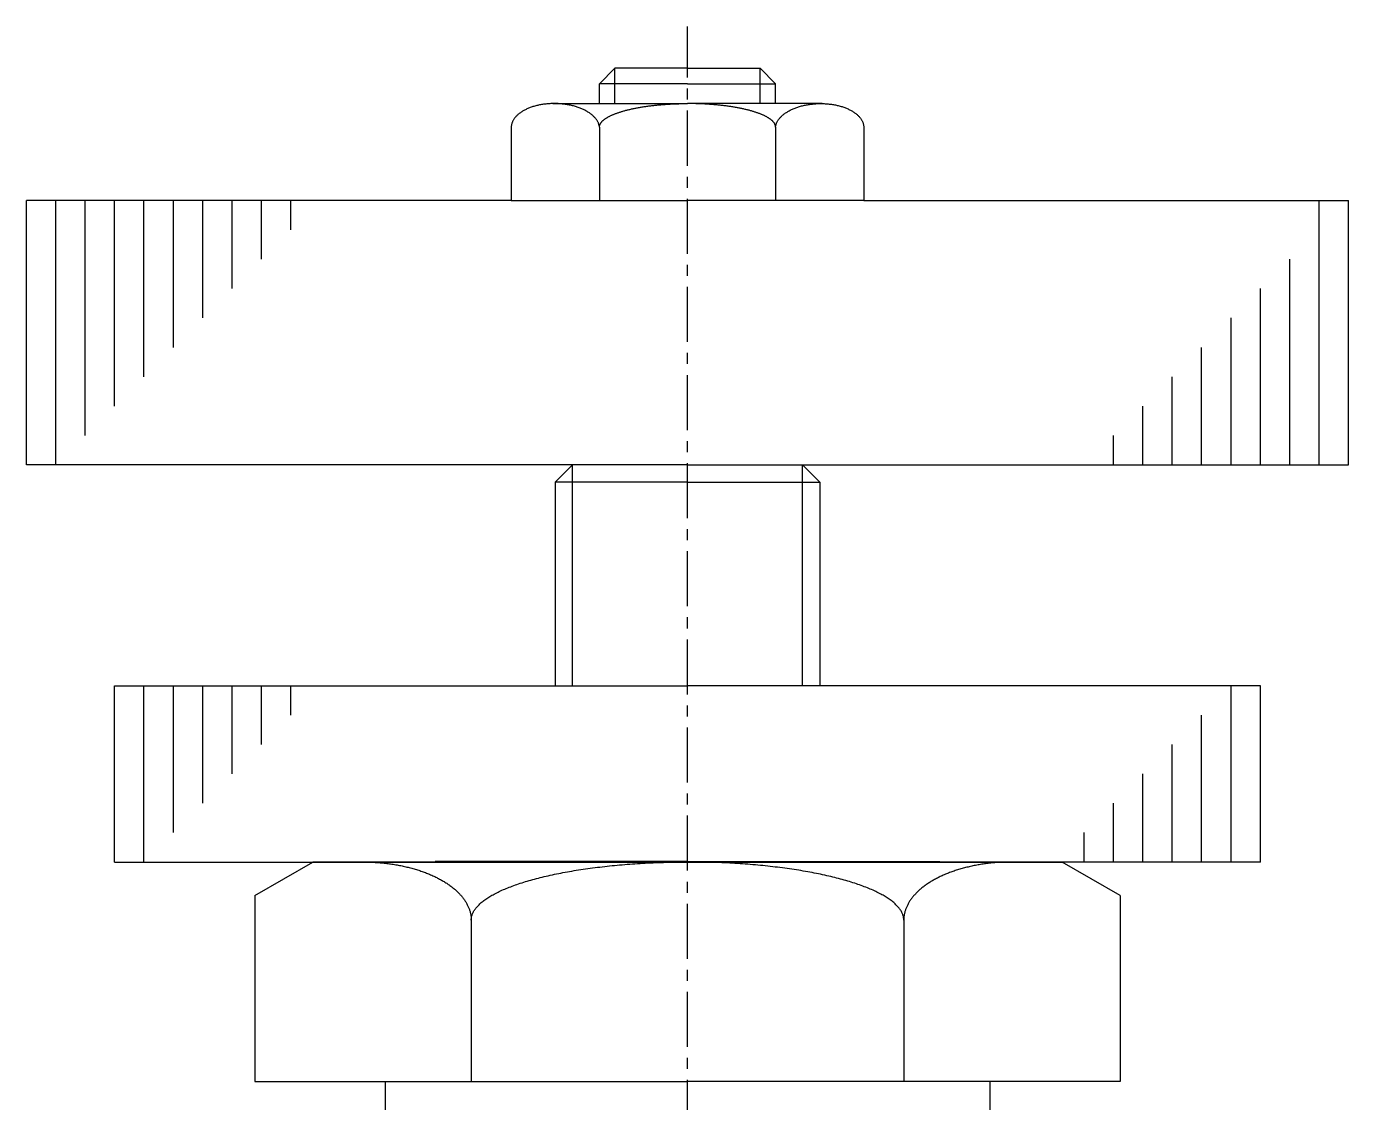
# Model space of a CAD drawing. Extents: x -13.7 to 51.6, y 117.1 to 200.9.
# Drawn here: x 13.73 to 43.73, y 176.48 to 200.9 of the extents above; entities that cross this region are included whole.
import ezdxf

# ---------------------------------------------------------------- set-up
doc = ezdxf.new("R2010")
doc.units = 0
doc.linetypes.add('CENTER', pattern=[2, 1.25, -0.25, 0.25, -0.25])
doc.layers.get('0').update_dxf_attribs({"linetype": 'CONTINUOUS'})
doc.layers.add('CENTER', color=1, linetype='CENTER')

msp = doc.modelspace()

# ---------------------------------------------------------------- linework, layer by layer
at = {"color": 7, "linetype": 'CONTINUOUS'}
for p, q in [((27.077, 199.95), (26.727, 199.6)), ((28.727, 199.95), (27.077, 199.95)), ((28.727, 199.95), (30.377, 199.95)), ((30.377, 199.95), (30.727, 199.6)), ((28.727, 199.6), (26.727, 199.6)), ((26.727, 199.15), (26.727, 199.6)), ((28.727, 199.6), (30.727, 199.6)), ((30.727, 199.15), (30.727, 199.6)), ((25.672, 199.15), (28.727, 199.15)), ((31.782, 199.15), (28.727, 199.15)), ((26.727, 198.612), (26.727, 198.639)), ((26.727, 198.612), (26.727, 196.95)), ((30.727, 198.612), (30.727, 198.639)), ((30.727, 198.612), (30.727, 196.95)), ((24.727, 198.599), (24.727, 196.95)), ((32.727, 198.599), (32.727, 196.95)), ((24.727, 196.95), (13.727, 196.95)), ((13.727, 190.95), (13.727, 196.95)), ((24.727, 196.95), (28.727, 196.95)), ((32.727, 196.95), (28.727, 196.95)), ((32.727, 196.95), (43.727, 196.95)), ((43.727, 190.95), (43.727, 196.95)), ((28.727, 190.95), (13.727, 190.95)), ((28.727, 190.95), (13.727, 190.95)), ((26.117, 190.95), (25.727, 190.56)), ((28.727, 190.95), (26.117, 190.95)), ((28.727, 190.95), (43.727, 190.95)), ((28.727, 190.95), (43.727, 190.95)), ((28.727, 190.95), (31.337, 190.95)), ((31.337, 190.95), (31.727, 190.56)), ((28.727, 190.56), (25.727, 190.56)), ((25.727, 190.56), (25.727, 185.935)), ((28.727, 190.56), (31.727, 190.56)), ((31.727, 190.56), (31.727, 185.935)), ((15.727, 185.935), (28.727, 185.935)), ((15.727, 181.935), (15.727, 185.935)), ((41.727, 185.935), (28.727, 185.935)), ((41.727, 181.935), (41.727, 185.935)), ((15.727, 181.935), (28.727, 181.935)), ((18.912, 181.176), (20.227, 181.935)), ((28.727, 181.935), (20.227, 181.935)), ((25.727, 181.935), (21.602, 181.935)), ((28.727, 181.95), (23.005, 181.95)), ((28.727, 181.95), (34.45, 181.95)), ((41.727, 181.935), (28.727, 181.935)), ((28.727, 181.935), (37.227, 181.935)), ((31.727, 181.935), (35.852, 181.935)), ((38.542, 181.176), (37.227, 181.935)), ((18.912, 181.176), (18.912, 176.95)), ((38.542, 181.176), (38.542, 176.95)), ((23.82, 180.615), (23.82, 176.95)), ((33.635, 180.615), (33.635, 176.95)), ((18.912, 176.95), (28.727, 176.95)), ((21.87, 176.95), (21.87, 171.95)), ((38.542, 176.95), (28.727, 176.95)), ((35.585, 176.95), (35.585, 171.95))]:
    msp.add_line(p, q, dxfattribs=at)
at = {"color": 3, "linetype": 'CONTINUOUS'}
for p, q in [((27.077, 199.15), (27.077, 199.95)), ((30.377, 199.15), (30.377, 199.95)), ((14.394, 190.95), (14.394, 196.95)), ((15.061, 191.617), (15.061, 196.95)), ((15.727, 192.283), (15.727, 196.95)), ((16.394, 192.95), (16.394, 196.95)), ((17.061, 193.617), (17.061, 196.95)), ((17.727, 194.283), (17.727, 196.95)), ((17.727, 194.283), (17.727, 196.95)), ((18.394, 194.95), (18.394, 196.95)), ((19.061, 195.617), (19.061, 196.95)), ((19.727, 196.283), (19.727, 196.95)), ((43.061, 190.95), (43.061, 196.95)), ((42.394, 190.95), (42.394, 195.617)), ((41.727, 190.95), (41.727, 194.95)), ((41.061, 190.95), (41.061, 194.283)), ((40.394, 190.95), (40.394, 193.617)), ((39.727, 190.95), (39.727, 192.95)), ((39.727, 190.95), (39.727, 192.95)), ((39.061, 190.95), (39.061, 192.283)), ((38.394, 190.95), (38.394, 191.617)), ((26.117, 185.935), (26.117, 190.95)), ((31.337, 185.935), (31.337, 190.95)), ((16.394, 181.936), (16.394, 185.936)), ((17.061, 182.603), (17.061, 185.936)), ((17.727, 183.27), (17.727, 185.936)), ((18.394, 183.936), (18.394, 185.936)), ((19.061, 184.603), (19.061, 185.936)), ((19.727, 185.27), (19.727, 185.936)), ((41.061, 181.935), (41.061, 185.935)), ((40.394, 181.935), (40.394, 185.269)), ((39.727, 181.935), (39.727, 184.602)), ((39.061, 181.935), (39.061, 183.935)), ((38.394, 181.935), (38.394, 183.269)), ((37.727, 181.935), (37.727, 182.602))]:
    msp.add_line(p, q, dxfattribs=at)
at = {"color": 7, "linetype": 'CONTINUOUS'}
for points in [[(26.729, 198.631, 0), (26.726, 198.645, 0), (26.723, 198.658, 0), (26.719, 198.671, 0), (26.715, 198.684, 0), (26.71, 198.697, 0), (26.704, 198.711, 0), (26.698, 198.724, 0), (26.692, 198.736, 0), (26.684, 198.749, 0), (26.677, 198.762, 0), (26.669, 198.775, 0), (26.66, 198.787, 0), (26.651, 198.8, 0), (26.641, 198.812, 0), (26.631, 198.824, 0), (26.62, 198.836, 0), (26.608, 198.848, 0), (26.597, 198.86, 0), (26.584, 198.872, 0), (26.572, 198.883, 0), (26.558, 198.894, 0), (26.544, 198.906, 0), (26.53, 198.916, 0), (26.516, 198.927, 0), (26.5, 198.938, 0), (26.485, 198.948, 0), (26.469, 198.958, 0), (26.453, 198.968, 0), (26.436, 198.978, 0), (26.419, 198.988, 0), (26.401, 198.997, 0), (26.383, 199.006, 0), (26.364, 199.015, 0), (26.346, 199.023, 0), (26.327, 199.032, 0), (26.307, 199.04, 0), (26.288, 199.048, 0), (26.267, 199.055, 0), (26.247, 199.062, 0), (26.227, 199.069, 0), (26.206, 199.076, 0), (26.184, 199.083, 0), (26.163, 199.089, 0), (26.141, 199.095, 0), (26.119, 199.101, 0), (26.097, 199.106, 0), (26.075, 199.111, 0), (26.052, 199.116, 0), (26.029, 199.12, 0), (26.006, 199.124, 0), (25.983, 199.128, 0), (25.96, 199.132, 0), (25.937, 199.135, 0), (25.913, 199.138, 0), (25.89, 199.14, 0), (25.866, 199.143, 0), (25.842, 199.145, 0), (25.818, 199.146, 0), (25.794, 199.148, 0), (25.771, 199.149, 0), (25.747, 199.15, 0), (25.723, 199.15, 0), (25.699, 199.15, 0), (25.675, 199.15, 0), (25.651, 199.149, 0), (25.627, 199.148, 0), (25.603, 199.147, 0), (25.58, 199.146, 0), (25.556, 199.144, 0), (25.532, 199.142, 0), (25.509, 199.139, 0), (25.486, 199.137, 0), (25.463, 199.133, 0), (25.44, 199.13, 0), (25.417, 199.126, 0), (25.394, 199.122, 0), (25.372, 199.118, 0), (25.349, 199.114, 0), (25.328, 199.109, 0), (25.306, 199.103, 0), (25.284, 199.098, 0), (25.263, 199.092, 0), (25.242, 199.086, 0), (25.221, 199.08, 0), (25.201, 199.073, 0), (25.18, 199.066, 0), (25.16, 199.059, 0), (25.141, 199.052, 0), (25.122, 199.044, 0), (25.103, 199.036, 0), (25.084, 199.028, 0), (25.066, 199.019, 0), (25.049, 199.011, 0), (25.031, 199.002, 0), (25.014, 198.993, 0), (24.998, 198.983, 0), (24.982, 198.974, 0), (24.966, 198.964, 0), (24.951, 198.954, 0), (24.936, 198.943, 0), (24.921, 198.933, 0), (24.907, 198.922, 0), (24.894, 198.911, 0), (24.881, 198.9, 0), (24.868, 198.889, 0), (24.856, 198.878, 0), (24.845, 198.866, 0), (24.834, 198.855, 0), (24.823, 198.843, 0), (24.814, 198.831, 0), (24.804, 198.819, 0), (24.795, 198.806, 0), (24.787, 198.794, 0), (24.779, 198.782, 0), (24.771, 198.769, 0), (24.765, 198.756, 0), (24.759, 198.743, 0), (24.753, 198.731, 0), (24.748, 198.718, 0), (24.743, 198.705, 0), (24.739, 198.691, 0), (24.736, 198.678, 0), (24.733, 198.665, 0), (24.731, 198.652, 0), (24.729, 198.639, 0), (24.728, 198.625, 0), (24.727, 198.612, 0), (24.727, 198.599, 0)], [(26.727, 198.612, 0), (26.727, 198.618, 0), (26.728, 198.625, 0), (26.729, 198.632, 0), (26.73, 198.638, 0), (26.731, 198.645, 0), (26.733, 198.651, 0), (26.735, 198.658, 0), (26.737, 198.664, 0), (26.739, 198.671, 0), (26.742, 198.678, 0), (26.745, 198.684, 0), (26.749, 198.691, 0), (26.753, 198.697, 0), (26.757, 198.704, 0), (26.761, 198.71, 0), (26.766, 198.717, 0), (26.771, 198.723, 0), (26.776, 198.73, 0), (26.781, 198.736, 0), (26.787, 198.742, 0), (26.793, 198.749, 0), (26.8, 198.755, 0), (26.806, 198.762, 0), (26.813, 198.768, 0), (26.821, 198.774, 0), (26.828, 198.78, 0), (26.836, 198.787, 0), (26.844, 198.793, 0), (26.853, 198.799, 0), (26.861, 198.805, 0), (26.87, 198.812, 0), (26.88, 198.818, 0), (26.889, 198.824, 0), (26.899, 198.83, 0), (26.909, 198.836, 0), (26.919, 198.842, 0), (26.93, 198.848, 0), (26.941, 198.854, 0), (26.952, 198.86, 0), (26.963, 198.865, 0), (26.975, 198.871, 0), (26.987, 198.877, 0), (26.999, 198.883, 0), (27.012, 198.888, 0), (27.024, 198.894, 0), (27.038, 198.9, 0), (27.051, 198.905, 0), (27.064, 198.911, 0), (27.078, 198.916, 0), (27.092, 198.922, 0), (27.106, 198.927, 0), (27.121, 198.932, 0), (27.136, 198.938, 0), (27.151, 198.943, 0), (27.166, 198.948, 0), (27.181, 198.953, 0), (27.197, 198.958, 0), (27.213, 198.963, 0), (27.229, 198.968, 0), (27.245, 198.973, 0), (27.262, 198.978, 0), (27.279, 198.983, 0), (27.296, 198.987, 0), (27.313, 198.992, 0), (27.331, 198.997, 0), (27.348, 199.001, 0), (27.366, 199.006, 0), (27.384, 199.01, 0), (27.402, 199.015, 0), (27.421, 199.019, 0), (27.44, 199.023, 0), (27.458, 199.028, 0), (27.477, 199.032, 0), (27.497, 199.036, 0), (27.516, 199.04, 0), (27.536, 199.044, 0), (27.556, 199.048, 0), (27.576, 199.052, 0), (27.596, 199.055, 0), (27.616, 199.059, 0), (27.637, 199.063, 0), (27.657, 199.066, 0), (27.678, 199.07, 0), (27.699, 199.073, 0), (27.72, 199.077, 0), (27.741, 199.08, 0), (27.763, 199.083, 0), (27.784, 199.086, 0), (27.806, 199.089, 0), (27.828, 199.092, 0), (27.85, 199.095, 0), (27.872, 199.098, 0), (27.894, 199.101, 0), (27.917, 199.104, 0), (27.939, 199.106, 0), (27.962, 199.109, 0), (27.985, 199.111, 0), (28.007, 199.114, 0), (28.03, 199.116, 0), (28.053, 199.118, 0), (28.077, 199.121, 0), (28.1, 199.123, 0), (28.123, 199.125, 0), (28.147, 199.127, 0), (28.17, 199.128, 0), (28.194, 199.13, 0), (28.218, 199.132, 0), (28.241, 199.134, 0), (28.265, 199.135, 0), (28.289, 199.137, 0), (28.313, 199.138, 0), (28.337, 199.139, 0), (28.361, 199.141, 0), (28.385, 199.142, 0), (28.41, 199.143, 0), (28.434, 199.144, 0), (28.458, 199.145, 0), (28.482, 199.146, 0), (28.507, 199.147, 0), (28.531, 199.147, 0), (28.556, 199.148, 0), (28.58, 199.148, 0), (28.605, 199.149, 0), (28.629, 199.149, 0), (28.654, 199.149, 0), (28.678, 199.15, 0), (28.703, 199.15, 0), (28.727, 199.15, 0)], [(30.727, 198.612, 0), (30.727, 198.618, 0), (30.727, 198.625, 0), (30.726, 198.632, 0), (30.725, 198.638, 0), (30.724, 198.645, 0), (30.722, 198.651, 0), (30.72, 198.658, 0), (30.718, 198.664, 0), (30.715, 198.671, 0), (30.712, 198.678, 0), (30.709, 198.684, 0), (30.706, 198.691, 0), (30.702, 198.697, 0), (30.698, 198.704, 0), (30.694, 198.71, 0), (30.689, 198.717, 0), (30.684, 198.723, 0), (30.679, 198.73, 0), (30.673, 198.736, 0), (30.667, 198.742, 0), (30.661, 198.749, 0), (30.655, 198.755, 0), (30.648, 198.762, 0), (30.641, 198.768, 0), (30.634, 198.774, 0), (30.626, 198.78, 0), (30.619, 198.787, 0), (30.61, 198.793, 0), (30.602, 198.799, 0), (30.593, 198.805, 0), (30.584, 198.812, 0), (30.575, 198.818, 0), (30.566, 198.824, 0), (30.556, 198.83, 0), (30.546, 198.836, 0), (30.535, 198.842, 0), (30.525, 198.848, 0), (30.514, 198.854, 0), (30.503, 198.86, 0), (30.491, 198.865, 0), (30.479, 198.871, 0), (30.467, 198.877, 0), (30.455, 198.883, 0), (30.443, 198.888, 0), (30.43, 198.894, 0), (30.417, 198.9, 0), (30.404, 198.905, 0), (30.39, 198.911, 0), (30.376, 198.916, 0), (30.362, 198.922, 0), (30.348, 198.927, 0), (30.334, 198.932, 0), (30.319, 198.938, 0), (30.304, 198.943, 0), (30.289, 198.948, 0), (30.273, 198.953, 0), (30.258, 198.958, 0), (30.242, 198.963, 0), (30.226, 198.968, 0), (30.209, 198.973, 0), (30.193, 198.978, 0), (30.176, 198.983, 0), (30.159, 198.987, 0), (30.142, 198.992, 0), (30.124, 198.997, 0), (30.106, 199.001, 0), (30.088, 199.006, 0), (30.07, 199.01, 0), (30.052, 199.015, 0), (30.034, 199.019, 0), (30.015, 199.023, 0), (29.996, 199.028, 0), (29.977, 199.032, 0), (29.958, 199.036, 0), (29.938, 199.04, 0), (29.919, 199.044, 0), (29.899, 199.048, 0), (29.879, 199.052, 0), (29.859, 199.055, 0), (29.838, 199.059, 0), (29.818, 199.063, 0), (29.797, 199.066, 0), (29.776, 199.07, 0), (29.756, 199.073, 0), (29.734, 199.077, 0), (29.713, 199.08, 0), (29.692, 199.083, 0), (29.67, 199.086, 0), (29.648, 199.089, 0), (29.627, 199.092, 0), (29.605, 199.095, 0), (29.582, 199.098, 0), (29.56, 199.101, 0), (29.538, 199.104, 0), (29.515, 199.106, 0), (29.493, 199.109, 0), (29.47, 199.111, 0), (29.447, 199.114, 0), (29.424, 199.116, 0), (29.401, 199.118, 0), (29.378, 199.121, 0), (29.355, 199.123, 0), (29.331, 199.125, 0), (29.308, 199.127, 0), (29.284, 199.128, 0), (29.261, 199.13, 0), (29.237, 199.132, 0), (29.213, 199.134, 0), (29.189, 199.135, 0), (29.165, 199.137, 0), (29.142, 199.138, 0), (29.117, 199.139, 0), (29.093, 199.141, 0), (29.069, 199.142, 0), (29.045, 199.143, 0), (29.021, 199.144, 0), (28.996, 199.145, 0), (28.972, 199.146, 0), (28.948, 199.147, 0), (28.923, 199.147, 0), (28.899, 199.148, 0), (28.874, 199.148, 0), (28.85, 199.149, 0), (28.825, 199.149, 0), (28.801, 199.149, 0), (28.776, 199.15, 0), (28.752, 199.15, 0), (28.727, 199.15, 0)], [(30.726, 198.631, 0), (30.729, 198.645, 0), (30.732, 198.658, 0), (30.736, 198.671, 0), (30.74, 198.684, 0), (30.745, 198.697, 0), (30.75, 198.711, 0), (30.756, 198.724, 0), (30.763, 198.736, 0), (30.77, 198.749, 0), (30.778, 198.762, 0), (30.786, 198.775, 0), (30.794, 198.787, 0), (30.804, 198.8, 0), (30.814, 198.812, 0), (30.824, 198.824, 0), (30.835, 198.836, 0), (30.846, 198.848, 0), (30.858, 198.86, 0), (30.87, 198.872, 0), (30.883, 198.883, 0), (30.896, 198.894, 0), (30.91, 198.906, 0), (30.924, 198.916, 0), (30.939, 198.927, 0), (30.954, 198.938, 0), (30.97, 198.948, 0), (30.985, 198.958, 0), (31.002, 198.968, 0), (31.019, 198.978, 0), (31.036, 198.988, 0), (31.054, 198.997, 0), (31.072, 199.006, 0), (31.09, 199.015, 0), (31.109, 199.023, 0), (31.128, 199.032, 0), (31.147, 199.04, 0), (31.167, 199.048, 0), (31.187, 199.055, 0), (31.207, 199.062, 0), (31.228, 199.069, 0), (31.249, 199.076, 0), (31.27, 199.083, 0), (31.292, 199.089, 0), (31.313, 199.095, 0), (31.335, 199.101, 0), (31.358, 199.106, 0), (31.38, 199.111, 0), (31.402, 199.116, 0), (31.425, 199.12, 0), (31.448, 199.124, 0), (31.471, 199.128, 0), (31.494, 199.132, 0), (31.518, 199.135, 0), (31.541, 199.138, 0), (31.565, 199.14, 0), (31.589, 199.143, 0), (31.612, 199.145, 0), (31.636, 199.146, 0), (31.66, 199.148, 0), (31.684, 199.149, 0), (31.708, 199.15, 0), (31.732, 199.15, 0), (31.756, 199.15, 0), (31.78, 199.15, 0), (31.803, 199.149, 0), (31.827, 199.148, 0), (31.851, 199.147, 0), (31.875, 199.146, 0), (31.898, 199.144, 0), (31.922, 199.142, 0), (31.945, 199.139, 0), (31.969, 199.137, 0), (31.992, 199.133, 0), (32.015, 199.13, 0), (32.038, 199.126, 0), (32.06, 199.122, 0), (32.083, 199.118, 0), (32.105, 199.114, 0), (32.127, 199.109, 0), (32.149, 199.103, 0), (32.17, 199.098, 0), (32.192, 199.092, 0), (32.213, 199.086, 0), (32.233, 199.08, 0), (32.254, 199.073, 0), (32.274, 199.066, 0), (32.294, 199.059, 0), (32.314, 199.052, 0), (32.333, 199.044, 0), (32.352, 199.036, 0), (32.37, 199.028, 0), (32.388, 199.019, 0), (32.406, 199.011, 0), (32.423, 199.002, 0), (32.44, 198.993, 0), (32.457, 198.983, 0), (32.473, 198.974, 0), (32.489, 198.964, 0), (32.504, 198.954, 0), (32.519, 198.943, 0), (32.533, 198.933, 0), (32.547, 198.922, 0), (32.561, 198.911, 0), (32.574, 198.9, 0), (32.586, 198.889, 0), (32.598, 198.878, 0), (32.61, 198.866, 0), (32.621, 198.855, 0), (32.631, 198.843, 0), (32.641, 198.831, 0), (32.651, 198.819, 0), (32.659, 198.806, 0), (32.668, 198.794, 0), (32.676, 198.782, 0), (32.683, 198.769, 0), (32.69, 198.756, 0), (32.696, 198.743, 0), (32.702, 198.731, 0), (32.707, 198.718, 0), (32.711, 198.705, 0), (32.715, 198.691, 0), (32.719, 198.678, 0), (32.721, 198.665, 0), (32.724, 198.652, 0), (32.725, 198.639, 0), (32.727, 198.625, 0), (32.727, 198.612, 0), (32.727, 198.599, 0)], [(21.366, 181.935, 0), (21.396, 181.935, 0), (21.426, 181.935, 0), (21.456, 181.934, 0), (21.486, 181.934, 0), (21.517, 181.933, 0), (21.547, 181.932, 0), (21.576, 181.93, 0), (21.606, 181.929, 0), (21.637, 181.927, 0), (21.666, 181.925, 0), (21.696, 181.923, 0), (21.726, 181.921, 0), (21.756, 181.919, 0), (21.785, 181.916, 0), (21.815, 181.913, 0), (21.845, 181.91, 0), (21.874, 181.907, 0), (21.904, 181.903, 0), (21.933, 181.9, 0), (21.962, 181.896, 0), (21.991, 181.892, 0), (22.02, 181.887, 0), (22.049, 181.883, 0), (22.078, 181.878, 0), (22.107, 181.874, 0), (22.136, 181.869, 0), (22.164, 181.863, 0), (22.193, 181.858, 0), (22.221, 181.853, 0), (22.249, 181.847, 0), (22.277, 181.841, 0), (22.305, 181.835, 0), (22.333, 181.829, 0), (22.36, 181.822, 0), (22.388, 181.815, 0), (22.415, 181.809, 0), (22.442, 181.802, 0), (22.469, 181.794, 0), (22.496, 181.787, 0), (22.523, 181.779, 0), (22.549, 181.772, 0), (22.576, 181.764, 0), (22.602, 181.756, 0), (22.628, 181.747, 0), (22.653, 181.739, 0), (22.679, 181.73, 0), (22.704, 181.722, 0), (22.729, 181.713, 0), (22.754, 181.704, 0), (22.779, 181.694, 0), (22.803, 181.685, 0), (22.828, 181.676, 0), (22.852, 181.666, 0), (22.876, 181.656, 0), (22.899, 181.646, 0), (22.923, 181.636, 0), (22.946, 181.625, 0), (22.969, 181.615, 0), (22.991, 181.604, 0), (23.014, 181.593, 0), (23.036, 181.582, 0), (23.058, 181.571, 0), (23.08, 181.56, 0), (23.101, 181.549, 0), (23.122, 181.537, 0), (23.143, 181.525, 0), (23.164, 181.514, 0), (23.184, 181.502, 0), (23.204, 181.49, 0), (23.224, 181.477, 0), (23.244, 181.465, 0), (23.263, 181.453, 0), (23.282, 181.44, 0), (23.3, 181.427, 0), (23.319, 181.415, 0), (23.337, 181.402, 0), (23.355, 181.389, 0), (23.372, 181.375, 0), (23.389, 181.362, 0), (23.406, 181.349, 0), (23.423, 181.335, 0), (23.439, 181.321, 0), (23.455, 181.308, 0), (23.471, 181.294, 0), (23.486, 181.28, 0), (23.501, 181.266, 0), (23.516, 181.252, 0), (23.53, 181.238, 0), (23.544, 181.223, 0), (23.558, 181.209, 0), (23.571, 181.194, 0), (23.584, 181.18, 0), (23.597, 181.165, 0), (23.609, 181.15, 0), (23.621, 181.135, 0), (23.633, 181.12, 0), (23.644, 181.105, 0), (23.655, 181.09, 0), (23.666, 181.075, 0), (23.676, 181.06, 0), (23.686, 181.045, 0), (23.696, 181.029, 0), (23.705, 181.014, 0), (23.714, 180.998, 0), (23.723, 180.983, 0), (23.731, 180.967, 0), (23.739, 180.952, 0), (23.746, 180.936, 0), (23.753, 180.92, 0), (23.76, 180.904, 0), (23.767, 180.889, 0), (23.773, 180.873, 0), (23.778, 180.857, 0), (23.784, 180.841, 0), (23.789, 180.825, 0), (23.793, 180.809, 0), (23.797, 180.793, 0), (23.801, 180.777, 0), (23.805, 180.761, 0), (23.808, 180.745, 0), (23.811, 180.729, 0), (23.813, 180.712, 0), (23.815, 180.696, 0), (23.817, 180.68, 0), (23.818, 180.664, 0), (23.819, 180.648, 0), (23.82, 180.631, 0), (23.82, 180.615, 0)], [(23.82, 180.615, 0), (23.82, 180.631, 0), (23.821, 180.648, 0), (23.823, 180.664, 0), (23.826, 180.68, 0), (23.829, 180.696, 0), (23.833, 180.712, 0), (23.838, 180.729, 0), (23.843, 180.745, 0), (23.85, 180.761, 0), (23.857, 180.777, 0), (23.864, 180.793, 0), (23.873, 180.809, 0), (23.882, 180.825, 0), (23.892, 180.841, 0), (23.903, 180.857, 0), (23.914, 180.873, 0), (23.926, 180.889, 0), (23.939, 180.904, 0), (23.953, 180.92, 0), (23.967, 180.936, 0), (23.982, 180.952, 0), (23.997, 180.967, 0), (24.014, 180.983, 0), (24.031, 180.998, 0), (24.049, 181.014, 0), (24.067, 181.029, 0), (24.087, 181.045, 0), (24.107, 181.06, 0), (24.127, 181.075, 0), (24.149, 181.09, 0), (24.171, 181.105, 0), (24.193, 181.12, 0), (24.217, 181.135, 0), (24.241, 181.15, 0), (24.265, 181.165, 0), (24.291, 181.18, 0), (24.317, 181.194, 0), (24.344, 181.209, 0), (24.371, 181.223, 0), (24.399, 181.238, 0), (24.428, 181.252, 0), (24.457, 181.266, 0), (24.487, 181.28, 0), (24.518, 181.294, 0), (24.549, 181.308, 0), (24.581, 181.321, 0), (24.614, 181.335, 0), (24.647, 181.349, 0), (24.681, 181.362, 0), (24.715, 181.375, 0), (24.75, 181.389, 0), (24.785, 181.402, 0), (24.822, 181.415, 0), (24.858, 181.427, 0), (24.896, 181.44, 0), (24.934, 181.453, 0), (24.972, 181.465, 0), (25.011, 181.477, 0), (25.051, 181.49, 0), (25.091, 181.502, 0), (25.132, 181.514, 0), (25.173, 181.525, 0), (25.215, 181.537, 0), (25.257, 181.549, 0), (25.3, 181.56, 0), (25.343, 181.571, 0), (25.387, 181.582, 0), (25.432, 181.593, 0), (25.476, 181.604, 0), (25.522, 181.615, 0), (25.568, 181.625, 0), (25.614, 181.636, 0), (25.661, 181.646, 0), (25.708, 181.656, 0), (25.756, 181.666, 0), (25.804, 181.676, 0), (25.852, 181.685, 0), (25.901, 181.694, 0), (25.951, 181.704, 0), (26.001, 181.713, 0), (26.051, 181.722, 0), (26.102, 181.73, 0), (26.153, 181.739, 0), (26.204, 181.747, 0), (26.256, 181.756, 0), (26.308, 181.764, 0), (26.361, 181.772, 0), (26.414, 181.779, 0), (26.467, 181.787, 0), (26.521, 181.794, 0), (26.575, 181.802, 0), (26.629, 181.809, 0), (26.684, 181.815, 0), (26.738, 181.822, 0), (26.794, 181.829, 0), (26.849, 181.835, 0), (26.905, 181.841, 0), (26.961, 181.847, 0), (27.017, 181.853, 0), (27.074, 181.858, 0), (27.131, 181.863, 0), (27.188, 181.869, 0), (27.245, 181.874, 0), (27.303, 181.878, 0), (27.36, 181.883, 0), (27.418, 181.887, 0), (27.477, 181.892, 0), (27.535, 181.896, 0), (27.593, 181.9, 0), (27.652, 181.903, 0), (27.711, 181.907, 0), (27.77, 181.91, 0), (27.829, 181.913, 0), (27.888, 181.916, 0), (27.948, 181.919, 0), (28.007, 181.921, 0), (28.067, 181.923, 0), (28.127, 181.925, 0), (28.186, 181.927, 0), (28.246, 181.929, 0), (28.306, 181.93, 0), (28.366, 181.932, 0), (28.426, 181.933, 0), (28.486, 181.934, 0), (28.547, 181.934, 0), (28.607, 181.935, 0), (28.667, 181.935, 0), (28.727, 181.935, 0)], [(33.635, 180.615, 0), (33.634, 180.631, 0), (33.633, 180.648, 0), (33.631, 180.664, 0), (33.629, 180.68, 0), (33.626, 180.696, 0), (33.621, 180.712, 0), (33.617, 180.729, 0), (33.611, 180.745, 0), (33.605, 180.761, 0), (33.598, 180.777, 0), (33.59, 180.793, 0), (33.582, 180.809, 0), (33.572, 180.825, 0), (33.562, 180.841, 0), (33.552, 180.857, 0), (33.54, 180.873, 0), (33.528, 180.889, 0), (33.516, 180.904, 0), (33.502, 180.92, 0), (33.488, 180.936, 0), (33.473, 180.952, 0), (33.457, 180.967, 0), (33.441, 180.983, 0), (33.423, 180.998, 0), (33.406, 181.014, 0), (33.387, 181.029, 0), (33.368, 181.045, 0), (33.348, 181.06, 0), (33.327, 181.075, 0), (33.306, 181.09, 0), (33.284, 181.105, 0), (33.261, 181.12, 0), (33.238, 181.135, 0), (33.214, 181.15, 0), (33.189, 181.165, 0), (33.164, 181.18, 0), (33.138, 181.194, 0), (33.111, 181.209, 0), (33.083, 181.223, 0), (33.055, 181.238, 0), (33.026, 181.252, 0), (32.997, 181.266, 0), (32.967, 181.28, 0), (32.937, 181.294, 0), (32.905, 181.308, 0), (32.873, 181.321, 0), (32.841, 181.335, 0), (32.808, 181.349, 0), (32.774, 181.362, 0), (32.739, 181.375, 0), (32.705, 181.389, 0), (32.669, 181.402, 0), (32.633, 181.415, 0), (32.596, 181.427, 0), (32.559, 181.44, 0), (32.521, 181.453, 0), (32.482, 181.465, 0), (32.443, 181.477, 0), (32.404, 181.49, 0), (32.364, 181.502, 0), (32.323, 181.514, 0), (32.282, 181.525, 0), (32.24, 181.537, 0), (32.197, 181.549, 0), (32.154, 181.56, 0), (32.111, 181.571, 0), (32.067, 181.582, 0), (32.023, 181.593, 0), (31.978, 181.604, 0), (31.933, 181.615, 0), (31.887, 181.625, 0), (31.84, 181.636, 0), (31.794, 181.646, 0), (31.747, 181.656, 0), (31.699, 181.666, 0), (31.651, 181.676, 0), (31.602, 181.685, 0), (31.553, 181.694, 0), (31.504, 181.704, 0), (31.454, 181.713, 0), (31.403, 181.722, 0), (31.353, 181.73, 0), (31.302, 181.739, 0), (31.25, 181.747, 0), (31.198, 181.756, 0), (31.146, 181.764, 0), (31.094, 181.772, 0), (31.041, 181.779, 0), (30.987, 181.787, 0), (30.934, 181.794, 0), (30.88, 181.802, 0), (30.826, 181.809, 0), (30.771, 181.815, 0), (30.716, 181.822, 0), (30.661, 181.829, 0), (30.605, 181.835, 0), (30.549, 181.841, 0), (30.493, 181.847, 0), (30.437, 181.853, 0), (30.381, 181.858, 0), (30.324, 181.863, 0), (30.267, 181.869, 0), (30.209, 181.874, 0), (30.152, 181.878, 0), (30.094, 181.883, 0), (30.036, 181.887, 0), (29.978, 181.892, 0), (29.92, 181.896, 0), (29.861, 181.9, 0), (29.802, 181.903, 0), (29.744, 181.907, 0), (29.685, 181.91, 0), (29.625, 181.913, 0), (29.566, 181.916, 0), (29.507, 181.919, 0), (29.447, 181.921, 0), (29.388, 181.923, 0), (29.328, 181.925, 0), (29.268, 181.927, 0), (29.208, 181.929, 0), (29.148, 181.93, 0), (29.088, 181.932, 0), (29.028, 181.933, 0), (28.968, 181.934, 0), (28.908, 181.934, 0), (28.848, 181.935, 0), (28.788, 181.935, 0), (28.727, 181.935, 0)], [(36.089, 181.935, 0), (36.058, 181.935, 0), (36.028, 181.935, 0), (35.998, 181.934, 0), (35.968, 181.934, 0), (35.938, 181.933, 0), (35.908, 181.932, 0), (35.878, 181.93, 0), (35.848, 181.929, 0), (35.818, 181.927, 0), (35.788, 181.925, 0), (35.758, 181.923, 0), (35.728, 181.921, 0), (35.699, 181.919, 0), (35.669, 181.916, 0), (35.639, 181.913, 0), (35.61, 181.91, 0), (35.58, 181.907, 0), (35.551, 181.903, 0), (35.522, 181.9, 0), (35.492, 181.896, 0), (35.463, 181.892, 0), (35.434, 181.887, 0), (35.405, 181.883, 0), (35.376, 181.878, 0), (35.347, 181.874, 0), (35.319, 181.869, 0), (35.29, 181.863, 0), (35.262, 181.858, 0), (35.233, 181.853, 0), (35.205, 181.847, 0), (35.177, 181.841, 0), (35.15, 181.835, 0), (35.122, 181.829, 0), (35.094, 181.822, 0), (35.067, 181.815, 0), (35.039, 181.809, 0), (35.012, 181.802, 0), (34.985, 181.794, 0), (34.958, 181.787, 0), (34.932, 181.779, 0), (34.905, 181.772, 0), (34.879, 181.764, 0), (34.853, 181.756, 0), (34.827, 181.747, 0), (34.801, 181.739, 0), (34.776, 181.73, 0), (34.75, 181.722, 0), (34.725, 181.713, 0), (34.7, 181.704, 0), (34.676, 181.694, 0), (34.651, 181.685, 0), (34.627, 181.676, 0), (34.603, 181.666, 0), (34.579, 181.656, 0), (34.555, 181.646, 0), (34.532, 181.636, 0), (34.509, 181.625, 0), (34.486, 181.615, 0), (34.463, 181.604, 0), (34.441, 181.593, 0), (34.419, 181.582, 0), (34.397, 181.571, 0), (34.375, 181.56, 0), (34.353, 181.549, 0), (34.332, 181.537, 0), (34.311, 181.525, 0), (34.291, 181.514, 0), (34.27, 181.502, 0), (34.25, 181.49, 0), (34.23, 181.477, 0), (34.211, 181.465, 0), (34.192, 181.453, 0), (34.173, 181.44, 0), (34.154, 181.427, 0), (34.136, 181.415, 0), (34.118, 181.402, 0), (34.1, 181.389, 0), (34.082, 181.375, 0), (34.065, 181.362, 0), (34.048, 181.349, 0), (34.032, 181.335, 0), (34.015, 181.321, 0), (33.999, 181.308, 0), (33.984, 181.294, 0), (33.968, 181.28, 0), (33.953, 181.266, 0), (33.939, 181.252, 0), (33.925, 181.238, 0), (33.91, 181.223, 0), (33.897, 181.209, 0), (33.883, 181.194, 0), (33.87, 181.18, 0), (33.858, 181.165, 0), (33.845, 181.15, 0), (33.833, 181.135, 0), (33.822, 181.12, 0), (33.81, 181.105, 0), (33.799, 181.09, 0), (33.788, 181.075, 0), (33.778, 181.06, 0), (33.768, 181.045, 0), (33.759, 181.029, 0), (33.749, 181.014, 0), (33.74, 180.998, 0), (33.732, 180.983, 0), (33.724, 180.967, 0), (33.716, 180.952, 0), (33.708, 180.936, 0), (33.701, 180.92, 0), (33.694, 180.904, 0), (33.688, 180.889, 0), (33.682, 180.873, 0), (33.676, 180.857, 0), (33.671, 180.841, 0), (33.666, 180.825, 0), (33.661, 180.809, 0), (33.657, 180.793, 0), (33.653, 180.777, 0), (33.65, 180.761, 0), (33.647, 180.745, 0), (33.644, 180.729, 0), (33.641, 180.712, 0), (33.639, 180.696, 0), (33.638, 180.68, 0), (33.636, 180.664, 0), (33.636, 180.648, 0), (33.635, 180.631, 0), (33.635, 180.615, 0)]]:
    msp.add_polyline3d(points, dxfattribs=at)
at = {"layer": 'CENTER', "color": 1, "linetype": 'CENTER'}
msp.add_line((28.727, 133.739), (28.727, 200.901), dxfattribs=at)

doc.saveas('drawing.dxf')
